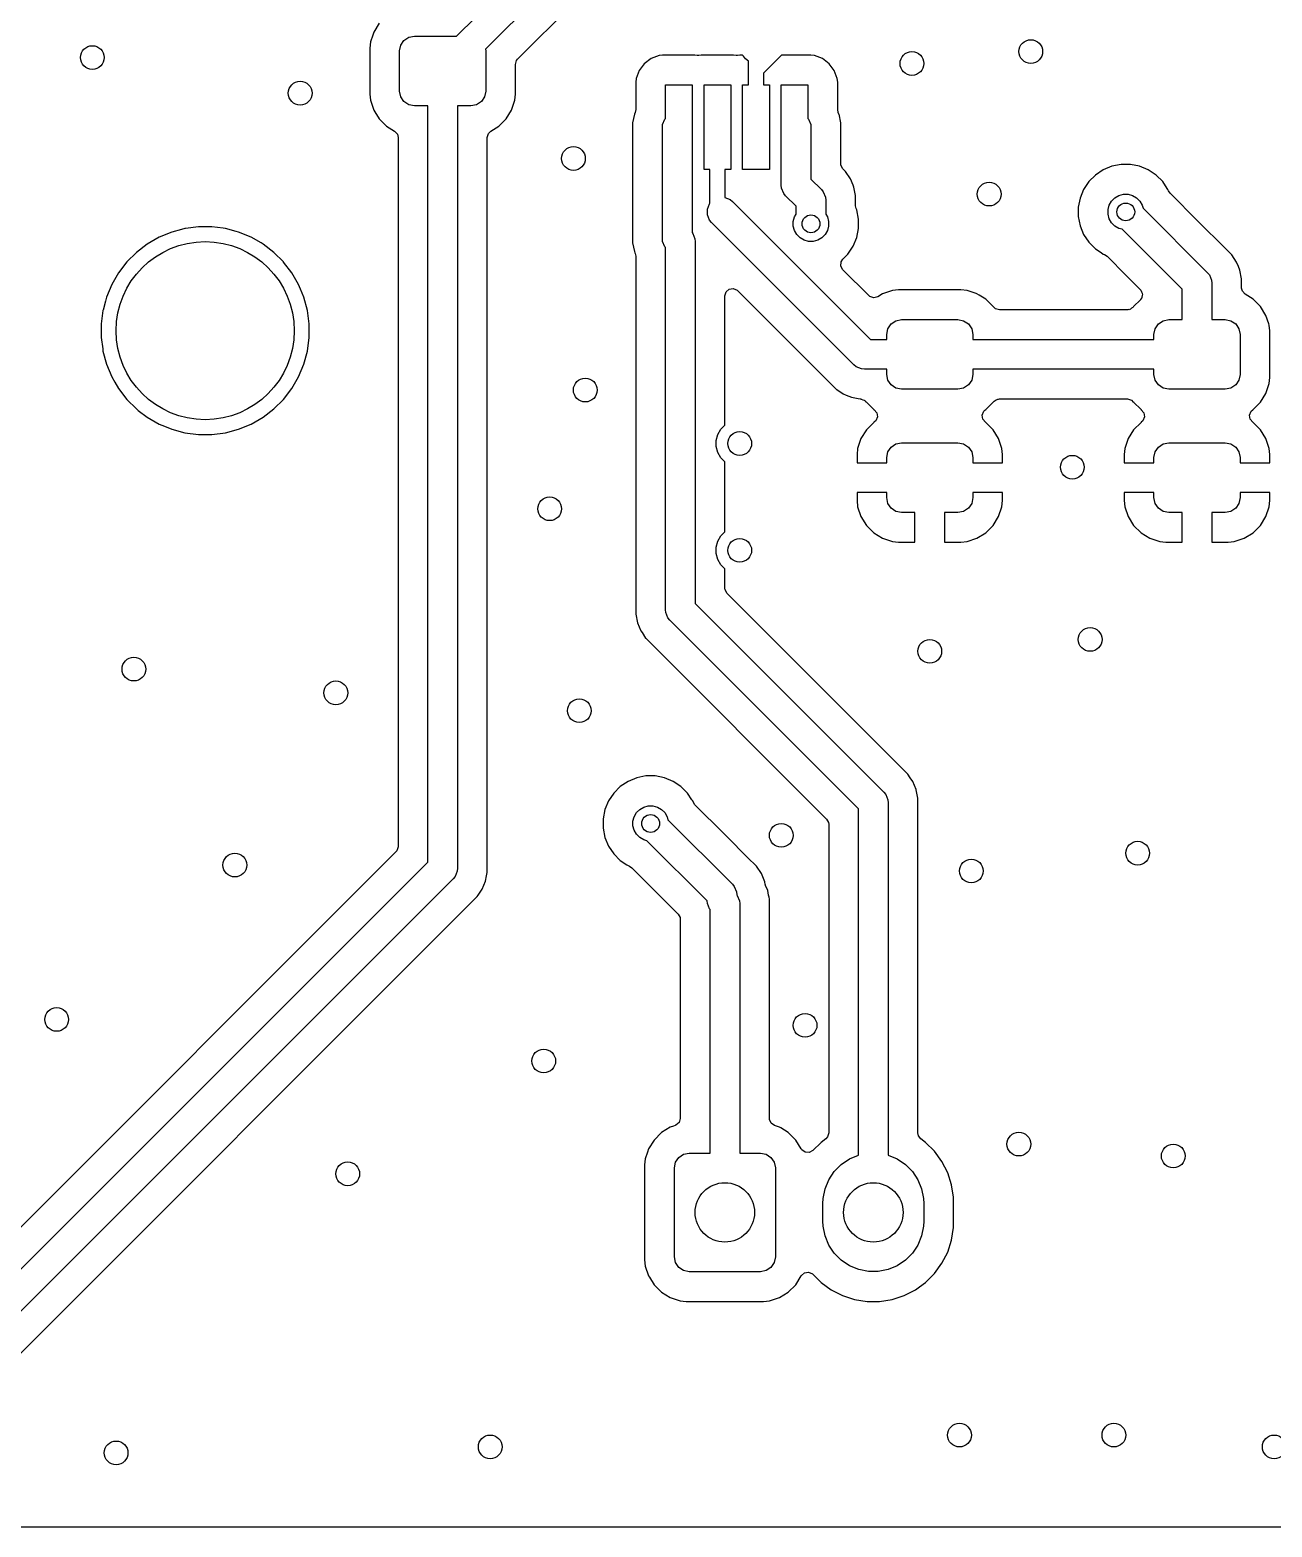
# Model space of a CAD drawing. Extents: x 2.03 to 8.88, y -5.74 to -2.97.
# Drawn here: x 5.132 to 5.955, y -5.738 to -4.745 of the extents above; entities that cross this region are included whole.
import ezdxf

# ---------------------------------------------------------------- set-up
doc = ezdxf.new("R2010")
doc.units = 0
doc.header["$MEASUREMENT"] = 0
doc.layers.add('BLACK', color=7, linetype='CONTINUOUS')

msp = doc.modelspace()

# ---------------------------------------------------------------- linework, layer by layer
at = {"layer": 'BLACK', "linetype": 'CONTINUOUS'}
for p, q in [((5.41468, -4.74959), (5.45862, -4.70565)), ((5.47542, -4.71668), (5.43379, -4.75831)), ((5.45515, -4.76482), (5.49142, -4.72856)), ((5.36344, -4.74098), (5.35981, -4.74686)), ((5.35764, -4.75341), (5.35722, -4.75746)), ((5.35914, -4.74887), (5.35764, -4.75341)), ((5.35764, -4.75341), (5.35764, -4.75341)), ((5.35764, -4.75341), (5.35764, -4.75341)), ((5.35981, -4.74686), (5.35914, -4.74887)), ((5.35981, -4.74686), (5.35981, -4.74686)), ((5.37768, -4.75566), (5.37981, -4.75247)), ((5.37981, -4.75247), (5.38301, -4.75034)), ((5.38301, -4.75034), (5.38677, -4.74959)), ((5.38677, -4.74959), (5.41468, -4.74959)), ((5.35722, -4.75746), (5.35722, -4.78797)), ((5.37693, -4.75943), (5.37768, -4.75566)), ((5.37693, -4.786), (5.37693, -4.75943)), ((5.43379, -4.75831), (5.43402, -4.75943)), ((5.43402, -4.75943), (5.43402, -4.786)), ((5.4545, -4.76564), (5.45515, -4.76482)), ((5.54357, -4.76448), (5.53903, -4.76787)), ((5.54888, -4.7625), (5.54357, -4.76448)), ((5.54357, -4.76448), (5.54357, -4.76448)), ((5.55123, -4.76224), (5.54888, -4.7625)), ((5.57271, -4.76224), (5.55123, -4.76224)), ((5.55123, -4.76224), (5.55123, -4.76224)), ((5.57424, -4.76241), (5.57271, -4.76224)), ((5.57529, -4.76241), (5.57424, -4.76241)), ((5.57682, -4.76224), (5.57529, -4.76241)), ((5.5983, -4.76224), (5.57682, -4.76224)), ((5.57682, -4.76224), (5.57682, -4.76224)), ((5.59992, -4.76242), (5.5983, -4.76224)), ((5.60097, -4.76242), (5.59992, -4.76242)), ((5.60241, -4.76226), (5.60097, -4.76242)), ((5.60429, -4.76226), (5.60241, -4.76226)), ((5.60484, -4.76281), (5.60429, -4.76226)), ((5.60625, -4.76469), (5.60484, -4.76281)), ((5.60823, -4.76618), (5.60625, -4.76469)), ((5.62997, -4.76224), (5.61807, -4.77414)), ((5.64948, -4.76224), (5.62997, -4.76224)), ((5.65183, -4.7625), (5.64948, -4.76224)), ((5.64948, -4.76224), (5.64948, -4.76224)), ((5.65714, -4.76448), (5.65183, -4.7625)), ((5.65183, -4.7625), (5.65183, -4.7625)), ((5.65183, -4.7625), (5.65183, -4.7625)), ((5.66167, -4.76787), (5.65714, -4.76448)), ((5.65714, -4.76448), (5.65714, -4.76448)), ((5.45372, -4.76828), (5.4545, -4.76564)), ((5.45372, -4.78797), (5.45372, -4.76828)), ((5.53564, -4.77241), (5.53366, -4.77772)), ((5.53903, -4.76787), (5.53564, -4.77241)), ((5.53564, -4.77241), (5.53564, -4.77241)), ((5.53903, -4.76787), (5.53903, -4.76787)), ((5.60823, -4.78195), (5.60823, -4.76618)), ((5.61807, -4.77414), (5.61807, -4.78195)), ((5.66168, -4.76787), (5.66167, -4.76787)), ((5.66507, -4.77241), (5.66168, -4.76787)), ((5.66705, -4.77772), (5.66507, -4.77241)), ((5.66507, -4.77241), (5.66507, -4.77241)), ((5.53366, -4.77772), (5.53341, -4.78006)), ((5.53341, -4.78006), (5.53341, -4.78006)), ((5.53341, -4.78006), (5.53341, -4.78006)), ((5.53341, -4.78006), (5.53341, -4.7983)), ((5.55311, -4.80418), (5.55311, -4.78195)), ((5.55311, -4.78195), (5.57083, -4.78195)), ((5.57083, -4.78195), (5.57083, -4.83805)), ((5.5787, -4.83805), (5.5787, -4.78195)), ((5.5787, -4.78195), (5.59642, -4.78195)), ((5.59642, -4.78195), (5.59642, -4.83805)), ((5.60429, -4.83805), (5.60429, -4.78195)), ((5.60429, -4.78195), (5.60823, -4.78195)), ((5.61807, -4.78195), (5.62201, -4.78195)), ((5.62201, -4.78195), (5.62201, -4.83805)), ((5.62988, -4.83805), (5.62988, -4.78195)), ((5.62988, -4.78195), (5.6476, -4.78195)), ((5.6476, -4.78195), (5.6476, -4.80418)), ((5.66706, -4.77778), (5.66705, -4.77772)), ((5.6673, -4.78006), (5.66706, -4.77778)), ((5.6673, -4.7983), (5.6673, -4.78006)), ((5.6673, -4.78006), (5.6673, -4.78006)), ((5.6673, -4.78006), (5.6673, -4.78006)), ((5.35722, -4.78797), (5.35722, -4.78797)), ((5.35722, -4.78797), (5.35764, -4.79202)), ((5.35764, -4.79202), (5.35764, -4.79202)), ((5.35764, -4.79202), (5.35981, -4.79858)), ((5.37768, -4.78977), (5.37693, -4.786)), ((5.37981, -4.79296), (5.37768, -4.78977)), ((5.38301, -4.7951), (5.37981, -4.79296)), ((5.43113, -4.79296), (5.42794, -4.7951)), ((5.43327, -4.78977), (5.43113, -4.79296)), ((5.43402, -4.786), (5.43327, -4.78977)), ((5.45113, -4.79858), (5.45331, -4.79202)), ((5.45331, -4.79202), (5.45372, -4.78797)), ((5.35981, -4.79858), (5.35981, -4.79858)), ((5.35981, -4.79858), (5.36058, -4.79982)), ((5.36058, -4.79982), (5.36344, -4.80445)), ((5.36344, -4.80445), (5.36832, -4.80934)), ((5.38677, -4.79585), (5.38301, -4.7951)), ((5.39563, -4.79585), (5.38677, -4.79585)), ((5.39563, -5.29722), (5.39563, -4.79585)), ((5.42417, -4.79585), (5.41531, -4.79585)), ((5.41531, -4.79585), (5.41531, -5.3013)), ((5.42794, -4.7951), (5.42417, -4.79585)), ((5.44262, -4.80934), (5.44751, -4.80445)), ((5.44751, -4.80445), (5.45113, -4.79858)), ((5.53253, -4.80138), (5.5314, -4.80709)), ((5.53303, -4.80017), (5.53253, -4.80138)), ((5.53253, -4.80138), (5.53253, -4.80138)), ((5.53341, -4.7983), (5.53303, -4.80017)), ((5.55129, -4.80808), (5.55276, -4.80453)), ((5.55276, -4.80453), (5.55311, -4.80418)), ((5.6476, -4.80418), (5.64795, -4.80453)), ((5.64795, -4.80453), (5.64942, -4.80808)), ((5.66767, -4.80017), (5.6673, -4.7983)), ((5.66815, -4.80131), (5.66767, -4.80017)), ((5.66818, -4.80138), (5.66815, -4.80131)), ((5.66931, -4.80709), (5.66818, -4.80138)), ((5.66818, -4.80138), (5.66818, -4.80138)), ((5.66818, -4.80138), (5.66818, -4.80138)), ((5.36832, -4.80934), (5.37361, -4.8126)), ((5.37361, -4.8126), (5.37545, -4.81464)), ((5.43502, -4.81675), (5.43579, -4.81411)), ((5.43579, -4.81411), (5.43734, -4.8126)), ((5.43734, -4.8126), (5.44262, -4.80934)), ((5.5314, -4.80709), (5.5314, -4.80709)), ((5.5314, -4.80709), (5.5314, -4.88669)), ((5.5511, -4.81), (5.55129, -4.80808)), ((5.5511, -4.88378), (5.5511, -4.81)), ((5.64942, -4.80808), (5.64961, -4.81)), ((5.64961, -4.81), (5.64961, -4.84435)), ((5.66931, -4.83416), (5.66931, -4.80709)), ((5.37545, -4.81464), (5.37593, -4.81675)), ((5.37593, -4.81675), (5.37593, -5.28704)), ((5.43502, -5.26855), (5.43502, -4.81675)), ((5.66942, -4.8352), (5.66931, -4.83416)), ((5.57083, -4.83805), (5.57079, -4.83805)), ((5.57079, -4.83805), (5.57079, -4.87989)), ((5.58264, -4.83805), (5.5787, -4.83805)), ((5.58264, -4.8604), (5.58264, -4.83805)), ((5.59642, -4.83805), (5.59248, -4.83805)), ((5.59248, -4.83805), (5.59248, -4.85649)), ((5.62201, -4.83805), (5.60429, -4.83805)), ((5.62992, -4.83805), (5.62988, -4.83805)), ((5.62992, -4.84843), (5.62992, -4.83805)), ((5.67074, -4.83762), (5.66942, -4.8352)), ((5.67256, -4.83943), (5.67074, -4.83762)), ((5.67579, -4.84427), (5.67256, -4.83943)), ((5.67256, -4.83943), (5.67256, -4.83943)), ((5.67752, -4.84844), (5.67579, -4.84427)), ((5.67579, -4.84427), (5.67579, -4.84427)), ((5.83818, -4.84166), (5.83379, -4.84605)), ((5.84334, -4.83821), (5.83818, -4.84166)), ((5.83818, -4.84166), (5.83818, -4.84166)), ((5.84907, -4.83584), (5.84334, -4.83821)), ((5.84334, -4.83821), (5.84334, -4.83821)), ((5.84908, -4.83584), (5.84907, -4.83584)), ((5.85516, -4.83463), (5.84908, -4.83584)), ((5.86137, -4.83463), (5.85516, -4.83463)), ((5.85516, -4.83463), (5.85516, -4.83463)), ((5.86746, -4.83584), (5.86137, -4.83463)), ((5.86137, -4.83463), (5.86137, -4.83463)), ((5.8732, -4.83821), (5.86746, -4.83584)), ((5.86746, -4.83584), (5.86746, -4.83584)), ((5.87836, -4.84166), (5.8732, -4.83821)), ((5.8732, -4.83821), (5.8732, -4.83821)), ((5.88275, -4.84605), (5.87836, -4.84166)), ((5.87836, -4.84166), (5.87836, -4.84166)), ((5.63011, -4.85035), (5.62992, -4.84843)), ((5.63158, -4.85389), (5.63011, -4.85035)), ((5.6328, -4.85538), (5.63158, -4.85389)), ((5.63158, -4.85389), (5.63158, -4.85389)), ((5.64961, -4.84435), (5.65657, -4.85131)), ((5.65657, -4.85131), (5.65779, -4.8528)), ((5.65779, -4.8528), (5.65779, -4.8528)), ((5.65779, -4.8528), (5.65926, -4.85635)), ((5.67802, -4.84965), (5.67752, -4.84844)), ((5.67915, -4.85536), (5.67802, -4.84965)), ((5.67802, -4.84965), (5.67802, -4.84965)), ((5.67802, -4.84965), (5.67802, -4.84965)), ((5.83034, -4.85121), (5.82796, -4.85695)), ((5.83379, -4.84605), (5.83034, -4.85121)), ((5.83034, -4.85121), (5.83034, -4.85121)), ((5.83379, -4.84605), (5.83379, -4.84605)), ((5.88461, -4.84884), (5.88275, -4.84605)), ((5.8862, -4.85121), (5.88461, -4.84884)), ((5.88658, -4.85214), (5.8862, -4.85121)), ((5.88764, -4.85373), (5.88658, -4.85214)), ((5.90609, -4.87217), (5.88764, -4.85373)), ((5.5809, -4.86422), (5.58237, -4.86067)), ((5.58237, -4.86067), (5.58264, -4.8604)), ((5.59248, -4.85649), (5.59602, -4.85796)), ((5.59602, -4.85796), (5.59751, -4.85918)), ((5.59751, -4.85918), (5.68912, -4.95079)), ((5.63976, -4.86234), (5.6328, -4.85538)), ((5.63976, -4.86764), (5.63976, -4.86234)), ((5.65926, -4.85635), (5.65945, -4.85827)), ((5.65945, -4.85827), (5.65945, -4.86764)), ((5.67915, -4.86202), (5.67915, -4.85536)), ((5.67953, -4.86389), (5.67915, -4.86202)), ((5.67991, -4.86482), (5.67953, -4.86389)), ((5.82796, -4.85695), (5.82675, -4.86304)), ((5.82675, -4.86304), (5.82675, -4.86925)), ((5.82796, -4.85695), (5.82796, -4.85695)), ((5.84656, -4.8646), (5.84736, -4.86162)), ((5.84736, -4.86162), (5.8489, -4.85895)), ((5.8489, -4.85895), (5.85108, -4.85677)), ((5.85108, -4.85677), (5.85375, -4.85523)), ((5.85375, -4.85523), (5.85673, -4.85443)), ((5.85673, -4.85443), (5.85981, -4.85443)), ((5.85981, -4.85443), (5.86279, -4.85523)), ((5.86279, -4.85523), (5.86546, -4.85677)), ((5.86546, -4.85677), (5.86764, -4.85895)), ((5.86764, -4.85895), (5.86918, -4.86162)), ((5.86918, -4.86162), (5.86973, -4.86369)), ((5.86973, -4.86369), (5.91247, -4.90643)), ((5.5809, -4.86806), (5.5809, -4.86422)), ((5.58237, -4.87161), (5.5809, -4.86806)), ((5.58359, -4.8731), (5.58237, -4.87161)), ((5.67808, -4.96759), (5.58359, -4.8731)), ((5.6379, -4.87247), (5.63869, -4.8695)), ((5.6379, -4.87556), (5.6379, -4.87247)), ((5.63869, -4.8695), (5.63976, -4.86764)), ((5.65945, -4.86764), (5.66052, -4.8695)), ((5.66052, -4.8695), (5.66132, -4.87247)), ((5.66132, -4.87247), (5.66132, -4.87556)), ((5.68112, -4.87091), (5.67991, -4.86482)), ((5.67991, -4.86482), (5.67991, -4.86482)), ((5.67991, -4.86482), (5.67991, -4.86482)), ((5.68112, -4.87712), (5.68112, -4.87091)), ((5.68112, -4.87091), (5.68112, -4.87091)), ((5.68112, -4.87091), (5.68112, -4.87091)), ((5.82675, -4.86925), (5.82796, -4.87533)), ((5.84656, -4.86768), (5.84656, -4.8646)), ((5.84736, -4.87066), (5.84656, -4.86768)), ((5.8489, -4.87333), (5.84736, -4.87066)), ((5.85108, -4.87551), (5.8489, -4.87333)), ((5.92435, -4.89044), (5.90609, -4.87217)), ((5.21748, -4.88294), (5.20966, -4.88746)), ((5.21749, -4.88294), (5.21748, -4.88294)), ((5.22583, -4.87948), (5.21749, -4.88294)), ((5.23235, -4.87774), (5.22583, -4.87948)), ((5.23456, -4.87714), (5.23235, -4.87774)), ((5.23499, -4.87709), (5.23456, -4.87714)), ((5.24351, -4.87596), (5.23499, -4.87709)), ((5.25255, -4.87596), (5.24351, -4.87596)), ((5.24351, -4.87596), (5.24351, -4.87596)), ((5.26001, -4.87695), (5.25255, -4.87596)), ((5.25255, -4.87596), (5.25255, -4.87596)), ((5.26151, -4.87714), (5.26001, -4.87695)), ((5.26849, -4.87902), (5.26151, -4.87714)), ((5.27023, -4.87948), (5.26849, -4.87902)), ((5.27858, -4.88294), (5.27023, -4.87948)), ((5.28507, -4.88669), (5.27858, -4.88294)), ((5.27858, -4.88294), (5.27858, -4.88294)), ((5.55129, -4.8857), (5.5511, -4.88378)), ((5.57079, -4.87989), (5.57118, -4.88036)), ((5.57118, -4.88036), (5.57118, -4.88036)), ((5.57118, -4.88036), (5.57265, -4.88391)), ((5.57265, -4.88391), (5.57283, -4.88583)), ((5.63869, -4.87854), (5.6379, -4.87556)), ((5.64024, -4.88121), (5.63869, -4.87854)), ((5.64242, -4.88339), (5.64024, -4.88121)), ((5.64509, -4.88493), (5.64242, -4.88339)), ((5.6568, -4.88339), (5.65413, -4.88493)), ((5.65898, -4.88121), (5.6568, -4.88339)), ((5.66052, -4.87854), (5.65898, -4.88121)), ((5.66132, -4.87556), (5.66052, -4.87854)), ((5.67754, -4.88894), (5.67991, -4.88321)), ((5.67991, -4.88321), (5.68112, -4.87712)), ((5.82796, -4.87533), (5.82796, -4.87533)), ((5.82796, -4.87533), (5.83034, -4.88107)), ((5.83034, -4.88107), (5.83034, -4.88107)), ((5.83034, -4.88107), (5.83379, -4.88623)), ((5.85375, -4.87705), (5.85108, -4.87551)), ((5.85581, -4.87761), (5.85375, -4.87705)), ((5.89567, -4.91746), (5.85581, -4.87761)), ((5.20249, -4.89296), (5.19611, -4.89934)), ((5.20966, -4.88746), (5.20249, -4.89296)), ((5.2864, -4.88746), (5.28507, -4.88669)), ((5.29357, -4.89296), (5.2864, -4.88746)), ((5.29996, -4.89934), (5.29357, -4.89296)), ((5.29357, -4.89296), (5.29357, -4.89296)), ((5.5314, -4.88669), (5.5314, -4.88669)), ((5.5314, -4.88669), (5.5314, -4.88669)), ((5.5314, -4.88669), (5.53253, -4.8924)), ((5.53253, -4.8924), (5.53253, -4.8924)), ((5.53253, -4.8924), (5.53292, -4.89333)), ((5.53292, -4.89333), (5.53307, -4.8937)), ((5.53307, -4.8937), (5.53344, -4.89557)), ((5.55276, -4.88925), (5.55129, -4.8857)), ((5.55315, -4.88972), (5.55276, -4.88925)), ((5.55276, -4.88925), (5.55276, -4.88925)), ((5.55315, -5.12992), (5.55315, -4.88972)), ((5.57283, -4.88583), (5.57283, -5.12584)), ((5.64806, -4.88573), (5.64509, -4.88493)), ((5.65115, -4.88573), (5.64806, -4.88573)), ((5.65413, -4.88493), (5.65115, -4.88573)), ((5.67409, -4.89411), (5.67754, -4.88894)), ((5.83379, -4.88623), (5.83379, -4.88623)), ((5.83379, -4.88623), (5.83818, -4.89062)), ((5.83818, -4.89062), (5.84192, -4.89312)), ((5.84192, -4.89312), (5.84334, -4.89407)), ((5.92655, -4.89263), (5.92435, -4.89044)), ((5.92846, -4.89455), (5.92655, -4.89263)), ((5.19611, -4.89934), (5.19061, -4.90651)), ((5.29999, -4.89939), (5.29996, -4.89934)), ((5.29996, -4.89934), (5.29996, -4.89934)), ((5.29996, -4.89934), (5.29996, -4.89934)), ((5.30546, -4.90651), (5.29999, -4.89939)), ((5.53344, -4.89557), (5.53344, -5.13283)), ((5.66933, -4.90204), (5.66952, -4.89929)), ((5.67065, -4.90445), (5.66933, -4.90204)), ((5.66952, -4.89929), (5.67065, -4.89755)), ((5.67065, -4.89755), (5.67409, -4.89411)), ((5.67409, -4.89411), (5.67409, -4.89411)), ((5.84334, -4.89407), (5.84427, -4.89446)), ((5.84427, -4.89446), (5.84585, -4.89551)), ((5.84585, -4.89551), (5.85858, -4.90824)), ((5.9317, -4.89939), (5.92846, -4.89455)), ((5.93295, -4.90241), (5.9317, -4.89939)), ((5.9317, -4.89939), (5.9317, -4.89939)), ((5.93392, -4.90477), (5.93295, -4.90241)), ((5.19061, -4.90651), (5.18609, -4.91433)), ((5.30997, -4.91434), (5.30546, -4.90651)), ((5.30546, -4.90651), (5.30546, -4.90651)), ((5.30546, -4.90651), (5.30546, -4.90651)), ((5.68785, -4.92166), (5.67065, -4.90445)), ((5.85858, -4.90824), (5.8679, -4.91756)), ((5.91247, -4.90643), (5.9137, -4.90792)), ((5.9137, -4.90792), (5.9137, -4.90792)), ((5.9137, -4.90792), (5.91517, -4.91147)), ((5.91517, -4.91147), (5.91535, -4.91339)), ((5.91535, -4.91339), (5.91535, -4.9375)), ((5.93506, -4.91048), (5.93392, -4.90477)), ((5.93392, -4.90477), (5.93392, -4.90477)), ((5.93392, -4.90477), (5.93392, -4.90477)), ((5.93506, -4.91659), (5.93506, -4.91048)), ((5.18263, -4.92268), (5.1819, -4.92542)), ((5.18609, -4.91434), (5.18263, -4.92268)), ((5.18609, -4.91433), (5.18609, -4.91434)), ((5.31119, -4.91726), (5.30997, -4.91434)), ((5.30997, -4.91434), (5.30997, -4.91434)), ((5.30997, -4.91434), (5.30997, -4.91434)), ((5.31343, -4.92268), (5.31119, -4.91726)), ((5.31577, -4.93141), (5.31343, -4.92268)), ((5.59254, -4.9217), (5.59331, -4.91906)), ((5.59254, -5.00743), (5.59254, -4.9217)), ((5.59331, -4.91906), (5.59539, -4.91726)), ((5.59539, -4.91726), (5.59812, -4.91687)), ((5.59812, -4.91687), (5.60062, -4.91801)), ((5.60062, -4.91801), (5.60087, -4.91825)), ((5.60087, -4.91825), (5.6662, -4.98358)), ((5.68859, -4.92226), (5.68785, -4.92166)), ((5.69121, -4.92309), (5.68859, -4.92226)), ((5.69387, -4.92236), (5.69121, -4.92309)), ((5.69707, -4.92038), (5.69387, -4.92236)), ((5.70363, -4.91821), (5.69707, -4.92038)), ((5.69707, -4.92038), (5.69707, -4.92038)), ((5.70768, -4.9178), (5.70363, -4.91821)), ((5.70363, -4.91821), (5.70363, -4.91821)), ((5.74902, -4.9178), (5.70768, -4.9178)), ((5.70768, -4.9178), (5.70768, -4.9178)), ((5.75306, -4.91821), (5.74902, -4.9178)), ((5.75904, -4.92019), (5.75306, -4.91821)), ((5.75306, -4.91821), (5.75306, -4.91821)), ((5.75962, -4.92038), (5.75904, -4.92019)), ((5.76104, -4.92126), (5.75962, -4.92038)), ((5.75962, -4.92038), (5.75962, -4.92038)), ((5.7655, -4.92401), (5.76104, -4.92126)), ((5.8679, -4.91756), (5.86806, -4.91785)), ((5.86877, -4.9233), (5.86802, -4.92431)), ((5.86806, -4.91785), (5.86832, -4.91804)), ((5.86832, -4.91804), (5.86871, -4.91904)), ((5.86871, -4.91904), (5.86922, -4.91998)), ((5.86882, -4.92305), (5.86877, -4.9233)), ((5.86902, -4.92272), (5.86882, -4.92305)), ((5.8691, -4.92165), (5.86902, -4.92272)), ((5.86931, -4.9206), (5.8691, -4.92165)), ((5.86922, -4.91998), (5.8692, -4.9203)), ((5.8692, -4.9203), (5.86931, -4.9206)), ((5.89567, -4.9375), (5.89567, -4.91746)), ((5.93554, -4.9187), (5.93506, -4.91659)), ((5.93738, -4.92075), (5.93554, -4.9187)), ((5.94266, -4.92401), (5.93738, -4.92075)), ((5.18029, -4.93141), (5.17911, -4.94036)), ((5.18033, -4.93127), (5.18029, -4.93141)), ((5.18029, -4.93141), (5.18029, -4.93141)), ((5.1819, -4.92542), (5.18033, -4.93127)), ((5.31695, -4.94036), (5.31577, -4.93141)), ((5.77038, -4.92889), (5.7655, -4.92401)), ((5.7655, -4.92401), (5.7655, -4.92401)), ((5.77056, -4.92911), (5.77038, -4.92889)), ((5.77061, -4.92907), (5.77056, -4.92911)), ((5.77182, -4.93031), (5.77061, -4.92907)), ((5.77446, -4.93108), (5.77182, -4.93031)), ((5.8594, -4.93108), (5.77446, -4.93108)), ((5.86007, -4.93093), (5.8594, -4.93108)), ((5.8605, -4.93096), (5.86007, -4.93093)), ((5.86087, -4.93075), (5.8605, -4.93096)), ((5.86151, -4.9306), (5.86087, -4.93075)), ((5.86215, -4.93003), (5.86151, -4.9306)), ((5.8629, -4.92961), (5.86215, -4.93003)), ((5.86327, -4.92922), (5.8629, -4.92961)), ((5.86348, -4.92889), (5.86327, -4.92922)), ((5.86792, -4.92444), (5.86348, -4.92889)), ((5.86795, -4.92442), (5.86792, -4.92444)), ((5.86802, -4.92431), (5.86795, -4.92442)), ((5.94755, -4.92889), (5.94266, -4.92401)), ((5.95117, -4.93477), (5.94755, -4.92889)), ((5.17911, -4.94036), (5.17911, -4.9494)), ((5.31695, -4.9494), (5.31695, -4.94036)), ((5.6998, -4.94734), (5.70055, -4.94358)), ((5.70055, -4.94358), (5.70269, -4.94038)), ((5.70269, -4.94038), (5.70588, -4.93825)), ((5.70588, -4.93825), (5.70965, -4.9375)), ((5.70965, -4.9375), (5.74705, -4.9375)), ((5.74705, -4.9375), (5.75081, -4.93825)), ((5.75081, -4.93825), (5.75401, -4.94038)), ((5.75401, -4.94038), (5.75614, -4.94358)), ((5.75614, -4.94358), (5.75689, -4.94734)), ((5.87697, -4.94734), (5.87772, -4.94358)), ((5.87772, -4.94358), (5.87985, -4.94038)), ((5.87985, -4.94038), (5.88304, -4.93825)), ((5.88304, -4.93825), (5.88681, -4.9375)), ((5.88681, -4.9375), (5.89567, -4.9375)), ((5.91535, -4.9375), (5.92421, -4.9375)), ((5.92421, -4.9375), (5.92798, -4.93825)), ((5.92798, -4.93825), (5.93117, -4.94038)), ((5.93117, -4.94038), (5.93331, -4.94358)), ((5.93331, -4.94358), (5.93406, -4.94734)), ((5.95302, -4.94033), (5.95117, -4.93477)), ((5.95335, -4.94133), (5.95302, -4.94033)), ((5.95372, -4.945), (5.95335, -4.94133)), ((5.95335, -4.94133), (5.95335, -4.94133)), ((5.17911, -4.9494), (5.18009, -4.95684)), ((5.31577, -4.95836), (5.31695, -4.9494)), ((5.68912, -4.95079), (5.6998, -4.95079)), ((5.6998, -4.95079), (5.6998, -4.94734)), ((5.75689, -4.94734), (5.75689, -4.95079)), ((5.75689, -4.95079), (5.87697, -4.95079)), ((5.87697, -4.95079), (5.87697, -4.94734)), ((5.93406, -4.94734), (5.93406, -4.97392)), ((5.95376, -4.94537), (5.95372, -4.945)), ((5.95376, -4.97589), (5.95376, -4.94537)), ((5.18009, -4.95684), (5.18029, -4.95836)), ((5.18029, -4.95836), (5.18261, -4.96699)), ((5.31343, -4.96708), (5.31577, -4.95836)), ((5.18261, -4.96699), (5.18263, -4.96708)), ((5.18263, -4.96708), (5.18609, -4.97543)), ((5.30997, -4.97543), (5.31343, -4.96708)), ((5.67957, -4.96881), (5.67808, -4.96759)), ((5.68312, -4.97028), (5.67957, -4.96881)), ((5.68504, -4.97047), (5.68312, -4.97028)), ((5.68312, -4.97028), (5.68312, -4.97028)), ((5.6998, -4.97047), (5.68504, -4.97047)), ((5.6998, -4.97392), (5.6998, -4.97047)), ((5.87697, -4.97047), (5.75689, -4.97047)), ((5.75689, -4.97047), (5.75689, -4.97392)), ((5.87697, -4.97392), (5.87697, -4.97047)), ((5.18609, -4.97543), (5.18609, -4.97543)), ((5.18609, -4.97543), (5.18811, -4.97894)), ((5.18811, -4.97894), (5.19055, -4.98315)), ((5.19055, -4.98315), (5.19061, -4.98325)), ((5.19061, -4.98325), (5.19611, -4.99042)), ((5.29996, -4.99042), (5.30546, -4.98325)), ((5.30546, -4.98325), (5.30997, -4.97543)), ((5.70055, -4.97768), (5.6998, -4.97392)), ((5.70269, -4.98088), (5.70055, -4.97768)), ((5.70588, -4.98301), (5.70269, -4.98088)), ((5.70965, -4.98376), (5.70588, -4.98301)), ((5.75081, -4.98301), (5.74705, -4.98376)), ((5.75401, -4.98088), (5.75081, -4.98301)), ((5.75614, -4.97768), (5.75401, -4.98088)), ((5.75689, -4.97392), (5.75614, -4.97768)), ((5.87772, -4.97768), (5.87697, -4.97392)), ((5.87985, -4.98088), (5.87772, -4.97768)), ((5.88304, -4.98301), (5.87985, -4.98088)), ((5.88681, -4.98376), (5.88304, -4.98301)), ((5.92798, -4.98301), (5.92421, -4.98376)), ((5.93117, -4.98088), (5.92798, -4.98301)), ((5.93331, -4.97768), (5.93117, -4.98088)), ((5.93406, -4.97392), (5.93331, -4.97768)), ((5.95117, -4.98649), (5.95335, -4.97993)), ((5.95335, -4.97993), (5.95376, -4.97589)), ((5.19611, -4.99042), (5.19611, -4.99042)), ((5.19611, -4.99042), (5.20249, -4.99681)), ((5.29357, -4.99681), (5.29996, -4.99042)), ((5.29996, -4.99042), (5.29996, -4.99042)), ((5.29996, -4.99042), (5.29996, -4.99042)), ((5.6662, -4.98358), (5.6662, -4.98358)), ((5.6662, -4.98358), (5.66682, -4.98399)), ((5.66682, -4.98399), (5.67104, -4.98681)), ((5.67104, -4.98681), (5.67302, -4.98763)), ((5.67302, -4.98763), (5.67642, -4.98904)), ((5.67642, -4.98904), (5.68099, -4.98995)), ((5.68099, -4.98995), (5.68213, -4.99018)), ((5.68213, -4.99018), (5.68213, -4.99018)), ((5.68213, -4.99018), (5.68259, -4.99018)), ((5.68259, -4.99018), (5.68294, -4.99023)), ((5.68294, -4.99023), (5.68388, -4.99066)), ((5.68388, -4.99066), (5.68487, -4.99095)), ((5.68487, -4.99095), (5.68517, -4.99125)), ((5.68517, -4.99125), (5.68544, -4.99138)), ((5.68544, -4.99138), (5.68572, -4.99181)), ((5.68572, -4.99181), (5.68608, -4.99218)), ((5.68608, -4.99218), (5.68613, -4.99215)), ((5.68613, -4.99215), (5.68631, -4.99237)), ((5.68631, -4.99237), (5.69119, -4.99725)), ((5.74705, -4.98376), (5.70965, -4.98376)), ((5.7655, -4.99725), (5.77038, -4.99237)), ((5.77038, -4.99237), (5.77061, -4.99199)), ((5.77061, -4.99199), (5.77103, -4.99158)), ((5.77103, -4.99158), (5.77175, -4.9912)), ((5.77175, -4.9912), (5.77235, -4.99066)), ((5.77235, -4.99066), (5.77306, -4.9905)), ((5.77306, -4.9905), (5.77346, -4.99028)), ((5.77346, -4.99028), (5.77386, -4.99031)), ((5.77386, -4.99031), (5.77446, -4.99018)), ((5.77446, -4.99018), (5.8594, -4.99018)), ((5.8594, -4.99018), (5.86204, -4.99095)), ((5.86204, -4.99095), (5.86325, -4.99218)), ((5.86325, -4.99218), (5.8633, -4.99215)), ((5.8633, -4.99215), (5.86348, -4.99237)), ((5.86348, -4.99237), (5.86836, -4.99725)), ((5.92421, -4.98376), (5.88681, -4.98376)), ((5.94266, -4.99725), (5.94755, -4.99237)), ((5.94755, -4.99237), (5.95117, -4.98649)), ((5.20249, -4.99681), (5.20249, -4.99681)), ((5.20249, -4.99681), (5.20249, -4.99681)), ((5.20249, -4.99681), (5.20372, -4.99775)), ((5.20372, -4.99775), (5.20966, -5.00231)), ((5.20966, -5.00231), (5.20966, -5.00231)), ((5.20966, -5.00231), (5.20966, -5.00231)), ((5.20966, -5.00231), (5.21748, -5.00682)), ((5.27858, -5.00682), (5.2864, -5.00231)), ((5.2864, -5.00231), (5.29357, -4.99681)), ((5.29357, -4.99681), (5.29357, -4.99681)), ((5.29357, -4.99681), (5.29357, -4.99681)), ((5.69119, -4.99725), (5.69132, -4.99733)), ((5.69132, -4.99733), (5.69132, -4.99733)), ((5.69132, -4.99733), (5.6914, -4.99741)), ((5.6914, -4.99741), (5.69142, -4.99743)), ((5.69142, -4.99743), (5.69141, -4.99743)), ((5.69141, -4.99743), (5.69316, -4.99938)), ((5.69361, -5.00209), (5.69251, -5.00462)), ((5.69316, -4.99938), (5.69361, -5.00209)), ((5.76309, -5.00088), (5.76418, -4.99836)), ((5.76353, -5.0036), (5.76309, -5.00088)), ((5.76418, -4.99836), (5.76451, -4.99801)), ((5.76451, -4.99801), (5.7649, -4.99762)), ((5.7649, -4.99762), (5.7655, -4.99725)), ((5.86836, -4.99725), (5.86849, -4.99733)), ((5.86849, -4.99733), (5.86849, -4.99733)), ((5.86849, -4.99733), (5.86856, -4.99741)), ((5.86856, -4.99741), (5.86858, -4.99743)), ((5.86858, -4.99743), (5.86858, -4.99743)), ((5.86858, -4.99743), (5.87033, -4.99938)), ((5.87077, -5.00209), (5.86968, -5.00462)), ((5.87033, -4.99938), (5.87077, -5.00209)), ((5.94025, -5.00088), (5.94135, -4.99836)), ((5.94069, -5.0036), (5.94025, -5.00088)), ((5.94135, -4.99836), (5.94253, -4.99733)), ((5.94253, -4.99733), (5.94266, -4.99725)), ((5.21748, -5.00682), (5.21748, -5.00682)), ((5.21748, -5.00682), (5.21749, -5.00682)), ((5.21749, -5.00682), (5.22108, -5.00831)), ((5.22108, -5.00831), (5.22583, -5.01028)), ((5.22583, -5.01028), (5.23456, -5.01262)), ((5.23456, -5.01262), (5.24351, -5.0138)), ((5.25255, -5.0138), (5.26151, -5.01262)), ((5.26151, -5.01262), (5.27023, -5.01028)), ((5.27023, -5.01028), (5.27858, -5.00682)), ((5.58781, -5.01366), (5.58987, -5.0101)), ((5.58987, -5.0101), (5.59254, -5.00743)), ((5.68633, -5.0106), (5.6827, -5.01647)), ((5.69121, -5.00572), (5.68633, -5.0106)), ((5.69133, -5.00564), (5.69121, -5.00572)), ((5.69121, -5.00572), (5.69121, -5.00572)), ((5.69251, -5.00462), (5.69133, -5.00564)), ((5.76527, -5.00553), (5.76353, -5.0036)), ((5.76526, -5.00554), (5.76527, -5.00553)), ((5.7653, -5.00557), (5.76526, -5.00554)), ((5.76537, -5.00564), (5.7653, -5.00557)), ((5.76549, -5.00572), (5.76537, -5.00564)), ((5.77037, -5.0106), (5.76549, -5.00572)), ((5.76549, -5.00572), (5.76549, -5.00572)), ((5.77399, -5.01647), (5.77037, -5.0106)), ((5.86349, -5.0106), (5.85987, -5.01647)), ((5.86837, -5.00572), (5.86349, -5.0106)), ((5.86849, -5.00564), (5.86837, -5.00572)), ((5.86837, -5.00572), (5.86837, -5.00572)), ((5.86968, -5.00462), (5.86849, -5.00564)), ((5.94243, -5.00553), (5.94069, -5.0036)), ((5.94243, -5.00554), (5.94243, -5.00553)), ((5.94247, -5.00557), (5.94243, -5.00554)), ((5.94253, -5.00564), (5.94247, -5.00557)), ((5.94265, -5.00572), (5.94253, -5.00564)), ((5.94753, -5.0106), (5.94265, -5.00572)), ((5.94265, -5.00572), (5.94265, -5.00572)), ((5.95116, -5.01647), (5.94753, -5.0106)), ((5.24351, -5.0138), (5.24351, -5.0138)), ((5.24351, -5.0138), (5.25255, -5.0138)), ((5.25255, -5.0138), (5.25255, -5.0138)), ((5.58675, -5.01763), (5.58781, -5.01366)), ((5.58675, -5.02174), (5.58675, -5.01763)), ((5.58781, -5.02571), (5.58675, -5.02174)), ((5.68053, -5.02302), (5.68012, -5.02707)), ((5.6827, -5.01647), (5.68053, -5.02302)), ((5.68053, -5.02302), (5.68053, -5.02302)), ((5.6827, -5.01647), (5.6827, -5.01647)), ((5.70055, -5.02527), (5.70269, -5.02208)), ((5.70269, -5.02208), (5.70588, -5.01994)), ((5.70588, -5.01994), (5.70965, -5.01919)), ((5.70965, -5.01919), (5.74705, -5.01919)), ((5.74705, -5.01919), (5.75081, -5.01994)), ((5.75081, -5.01994), (5.75401, -5.02208)), ((5.75401, -5.02208), (5.75614, -5.02527)), ((5.77616, -5.02302), (5.77399, -5.01647)), ((5.77399, -5.01647), (5.77399, -5.01647)), ((5.77657, -5.02707), (5.77616, -5.02302)), ((5.8577, -5.02302), (5.85728, -5.02707)), ((5.85987, -5.01647), (5.8577, -5.02302)), ((5.8577, -5.02302), (5.8577, -5.02302)), ((5.85987, -5.01647), (5.85987, -5.01647)), ((5.87772, -5.02527), (5.87985, -5.02208)), ((5.87985, -5.02208), (5.88304, -5.01994)), ((5.88304, -5.01994), (5.88681, -5.01919)), ((5.88681, -5.01919), (5.92421, -5.01919)), ((5.92421, -5.01919), (5.92798, -5.01994)), ((5.92798, -5.01994), (5.93117, -5.02208)), ((5.93117, -5.02208), (5.93331, -5.02527)), ((5.95333, -5.02302), (5.95116, -5.01647)), ((5.95116, -5.01647), (5.95116, -5.01647)), ((5.95374, -5.02707), (5.95333, -5.02302)), ((5.58987, -5.02927), (5.58781, -5.02571)), ((5.59254, -5.03194), (5.58987, -5.02927)), ((5.59254, -5.05758), (5.59254, -5.03194)), ((5.68012, -5.02707), (5.68012, -5.03248)), ((5.68012, -5.03248), (5.6998, -5.03248)), ((5.6998, -5.02904), (5.70055, -5.02527)), ((5.6998, -5.03248), (5.6998, -5.02904)), ((5.75614, -5.02527), (5.75689, -5.02904)), ((5.75689, -5.02904), (5.75689, -5.03248)), ((5.75689, -5.03248), (5.77657, -5.03248)), ((5.77657, -5.03248), (5.77657, -5.02707)), ((5.77657, -5.02707), (5.77657, -5.02707)), ((5.85728, -5.02707), (5.85728, -5.03248)), ((5.85728, -5.03248), (5.87697, -5.03248)), ((5.87697, -5.02904), (5.87772, -5.02527)), ((5.87697, -5.03248), (5.87697, -5.02904)), ((5.93331, -5.02527), (5.93406, -5.02904)), ((5.93406, -5.02904), (5.93406, -5.03248)), ((5.93406, -5.03248), (5.95374, -5.03248)), ((5.95374, -5.03248), (5.95374, -5.02707)), ((5.95374, -5.02707), (5.95374, -5.02707)), ((5.6998, -5.05217), (5.68012, -5.05217)), ((5.68012, -5.05217), (5.68012, -5.05758)), ((5.6998, -5.05561), (5.6998, -5.05217)), ((5.77657, -5.05217), (5.75689, -5.05217)), ((5.75689, -5.05217), (5.75689, -5.05561)), ((5.77657, -5.05758), (5.77657, -5.05217)), ((5.87697, -5.05217), (5.85728, -5.05217)), ((5.85728, -5.05217), (5.85728, -5.05758)), ((5.87697, -5.05561), (5.87697, -5.05217)), ((5.95374, -5.05217), (5.93406, -5.05217)), ((5.93406, -5.05217), (5.93406, -5.05561)), ((5.95374, -5.05758), (5.95374, -5.05217)), ((5.59254, -5.07829), (5.59254, -5.05758)), ((5.68012, -5.05758), (5.68053, -5.06162)), ((5.68053, -5.06162), (5.6827, -5.06817)), ((5.70055, -5.05938), (5.6998, -5.05561)), ((5.70269, -5.06257), (5.70055, -5.05938)), ((5.70588, -5.0647), (5.70269, -5.06257)), ((5.75401, -5.06257), (5.75081, -5.0647)), ((5.75614, -5.05938), (5.75401, -5.06257)), ((5.75689, -5.05561), (5.75614, -5.05938)), ((5.77399, -5.06817), (5.77616, -5.06162)), ((5.77616, -5.06162), (5.77657, -5.05758)), ((5.77616, -5.06162), (5.77616, -5.06162)), ((5.77657, -5.05758), (5.77657, -5.05758)), ((5.85728, -5.05758), (5.8577, -5.06162)), ((5.8577, -5.06162), (5.85987, -5.06817)), ((5.87772, -5.05938), (5.87697, -5.05561)), ((5.87985, -5.06257), (5.87772, -5.05938)), ((5.88304, -5.0647), (5.87985, -5.06257)), ((5.93117, -5.06257), (5.92798, -5.0647)), ((5.93331, -5.05938), (5.93117, -5.06257)), ((5.93406, -5.05561), (5.93331, -5.05938)), ((5.95116, -5.06817), (5.95333, -5.06162)), ((5.95333, -5.06162), (5.95374, -5.05758)), ((5.95333, -5.06162), (5.95333, -5.06162)), ((5.95374, -5.05758), (5.95374, -5.05758)), ((5.6827, -5.06817), (5.6827, -5.06817)), ((5.6827, -5.06817), (5.68633, -5.07405)), ((5.70965, -5.06545), (5.70588, -5.0647)), ((5.7185, -5.06545), (5.70965, -5.06545)), ((5.7185, -5.08514), (5.7185, -5.06545)), ((5.74705, -5.06545), (5.73819, -5.06545)), ((5.73819, -5.06545), (5.73819, -5.08514)), ((5.75081, -5.0647), (5.74705, -5.06545)), ((5.77037, -5.07405), (5.77399, -5.06817)), ((5.77399, -5.06817), (5.77399, -5.06817)), ((5.85987, -5.06817), (5.85987, -5.06817)), ((5.85987, -5.06817), (5.86349, -5.07405)), ((5.88681, -5.06545), (5.88304, -5.0647)), ((5.89567, -5.06545), (5.88681, -5.06545)), ((5.89567, -5.08514), (5.89567, -5.06545)), ((5.92421, -5.06545), (5.91535, -5.06545)), ((5.91535, -5.06545), (5.91535, -5.08514)), ((5.92798, -5.0647), (5.92421, -5.06545)), ((5.94753, -5.07405), (5.95116, -5.06817)), ((5.95116, -5.06817), (5.95116, -5.06817)), ((5.58781, -5.08452), (5.58987, -5.08096)), ((5.58987, -5.08096), (5.59254, -5.07829)), ((5.68633, -5.07405), (5.69121, -5.07893)), ((5.69121, -5.07893), (5.69708, -5.08255)), ((5.69708, -5.08255), (5.69708, -5.08255)), ((5.69708, -5.08255), (5.70363, -5.08472)), ((5.75306, -5.08472), (5.75961, -5.08255)), ((5.75961, -5.08255), (5.76549, -5.07893)), ((5.75961, -5.08255), (5.75961, -5.08255)), ((5.76549, -5.07893), (5.77037, -5.07405)), ((5.86349, -5.07405), (5.86837, -5.07893)), ((5.86837, -5.07893), (5.87425, -5.08255)), ((5.87425, -5.08255), (5.87425, -5.08255)), ((5.87425, -5.08255), (5.8808, -5.08472)), ((5.93022, -5.08472), (5.93678, -5.08255)), ((5.93678, -5.08255), (5.94265, -5.07893)), ((5.93678, -5.08255), (5.93678, -5.08255)), ((5.94265, -5.07893), (5.94753, -5.07405)), ((5.58675, -5.0885), (5.58781, -5.08452)), ((5.58675, -5.09261), (5.58675, -5.0885)), ((5.70363, -5.08472), (5.70363, -5.08472)), ((5.70363, -5.08472), (5.70768, -5.08514)), ((5.70768, -5.08514), (5.7185, -5.08514)), ((5.7185, -5.08514), (5.7185, -5.08514)), ((5.73819, -5.08514), (5.74901, -5.08514)), ((5.74901, -5.08514), (5.74902, -5.08514)), ((5.74902, -5.08514), (5.75306, -5.08472)), ((5.8808, -5.08472), (5.8808, -5.08472)), ((5.8808, -5.08472), (5.88484, -5.08514)), ((5.88484, -5.08514), (5.89567, -5.08514)), ((5.89567, -5.08514), (5.89567, -5.08514)), ((5.91535, -5.08514), (5.92618, -5.08514)), ((5.92618, -5.08514), (5.93022, -5.08472)), ((5.92618, -5.08514), (5.92618, -5.08514)), ((5.58781, -5.09658), (5.58675, -5.09261)), ((5.58987, -5.10014), (5.58781, -5.09658)), ((5.59254, -5.10281), (5.58987, -5.10014)), ((5.59254, -5.11566), (5.59254, -5.10281)), ((5.59265, -5.1167), (5.59254, -5.11566)), ((5.59397, -5.11911), (5.59265, -5.1167)), ((5.7139, -5.23904), (5.59397, -5.11911)), ((5.55334, -5.13184), (5.55315, -5.12992)), ((5.55481, -5.13539), (5.55334, -5.13184)), ((5.57283, -5.12584), (5.6979, -5.25091)), ((5.53344, -5.13283), (5.53344, -5.13283)), ((5.53344, -5.13283), (5.53344, -5.13283)), ((5.53344, -5.13283), (5.53458, -5.13854)), ((5.53458, -5.13854), (5.53458, -5.13854)), ((5.53458, -5.13854), (5.53681, -5.14392)), ((5.55603, -5.13688), (5.55481, -5.13539)), ((5.55481, -5.13539), (5.55481, -5.13539)), ((5.6811, -5.26195), (5.55603, -5.13688)), ((5.53681, -5.14392), (5.53681, -5.14392)), ((5.53681, -5.14392), (5.53681, -5.14392)), ((5.53681, -5.14392), (5.5376, -5.1451)), ((5.5376, -5.1451), (5.54002, -5.14872)), ((5.54002, -5.14872), (5.54004, -5.14876)), ((5.54004, -5.14876), (5.65997, -5.26868)), ((5.53411, -5.24135), (5.52838, -5.24372)), ((5.5402, -5.24014), (5.53411, -5.24135)), ((5.53411, -5.24135), (5.53411, -5.24135)), ((5.54641, -5.24014), (5.5402, -5.24014)), ((5.5402, -5.24014), (5.5402, -5.24014)), ((5.5525, -5.24135), (5.54641, -5.24014)), ((5.54641, -5.24014), (5.54641, -5.24014)), ((5.55824, -5.24372), (5.5525, -5.24135)), ((5.5525, -5.24135), (5.5525, -5.24135)), ((5.71544, -5.24135), (5.7139, -5.23904)), ((5.71703, -5.24372), (5.71544, -5.24135)), ((5.52322, -5.24717), (5.51883, -5.25156)), ((5.52838, -5.24372), (5.52322, -5.24717)), ((5.52322, -5.24717), (5.52322, -5.24717)), ((5.52838, -5.24372), (5.52838, -5.24372)), ((5.5634, -5.24717), (5.55824, -5.24372)), ((5.55824, -5.24372), (5.55824, -5.24372)), ((5.56779, -5.25156), (5.5634, -5.24717)), ((5.5634, -5.24717), (5.5634, -5.24717)), ((5.6979, -5.25091), (5.69913, -5.25241)), ((5.71713, -5.24388), (5.71703, -5.24372)), ((5.71929, -5.24909), (5.71713, -5.24388)), ((5.71936, -5.24926), (5.71929, -5.24909)), ((5.72049, -5.25496), (5.71936, -5.24926)), ((5.71936, -5.24926), (5.71936, -5.24926)), ((5.71936, -5.24926), (5.71936, -5.24926)), ((5.51538, -5.25673), (5.513, -5.26246)), ((5.51883, -5.25156), (5.51538, -5.25672)), ((5.51538, -5.25672), (5.51538, -5.25673)), ((5.51883, -5.25156), (5.51883, -5.25156)), ((5.53612, -5.26228), (5.53879, -5.26074)), ((5.53879, -5.26074), (5.54177, -5.25994)), ((5.54177, -5.25994), (5.54485, -5.25994)), ((5.54485, -5.25994), (5.54783, -5.26074)), ((5.54783, -5.26074), (5.5505, -5.26228)), ((5.57069, -5.25591), (5.56779, -5.25156)), ((5.57124, -5.25673), (5.57069, -5.25591)), ((5.57162, -5.25766), (5.57124, -5.25673)), ((5.57268, -5.25924), (5.57162, -5.25766)), ((5.59195, -5.27851), (5.57268, -5.25924)), ((5.69913, -5.25241), (5.69913, -5.25241)), ((5.69913, -5.25241), (5.7006, -5.25595)), ((5.7006, -5.25595), (5.70079, -5.25787)), ((5.70079, -5.25787), (5.70079, -5.49165)), ((5.72049, -5.47688), (5.72049, -5.25496)), ((5.43502, -5.30421), (5.43502, -5.26855)), ((5.513, -5.26246), (5.51179, -5.26855)), ((5.51179, -5.26855), (5.51179, -5.27476)), ((5.513, -5.26246), (5.513, -5.26246)), ((5.5316, -5.27011), (5.5324, -5.26713)), ((5.5316, -5.2732), (5.5316, -5.27011)), ((5.5324, -5.26713), (5.53394, -5.26446)), ((5.53394, -5.26446), (5.53612, -5.26228)), ((5.5505, -5.26228), (5.55268, -5.26446)), ((5.55268, -5.26446), (5.55422, -5.26713)), ((5.55422, -5.26713), (5.55477, -5.2692)), ((5.55477, -5.2692), (5.59751, -5.31194)), ((5.65997, -5.26868), (5.66129, -5.2711)), ((5.66129, -5.2711), (5.6614, -5.27214)), ((5.6811, -5.49165), (5.6811, -5.26195)), ((5.51179, -5.27476), (5.513, -5.28085)), ((5.513, -5.28085), (5.513, -5.28085)), ((5.513, -5.28085), (5.51538, -5.28658)), ((5.5324, -5.27617), (5.5316, -5.2732)), ((5.53394, -5.27884), (5.5324, -5.27617)), ((5.53612, -5.28102), (5.53394, -5.27884)), ((5.53879, -5.28257), (5.53612, -5.28102)), ((5.60939, -5.29595), (5.59195, -5.27851)), ((5.6614, -5.27214), (5.6614, -5.47688)), ((5.3745, -5.29049), (5.08906, -5.57592)), ((5.37515, -5.28968), (5.3745, -5.29049)), ((5.37593, -5.28704), (5.37515, -5.28968)), ((5.51538, -5.28658), (5.51538, -5.28658)), ((5.51538, -5.28658), (5.51883, -5.29174)), ((5.54085, -5.28312), (5.53879, -5.28257)), ((5.58072, -5.32299), (5.54085, -5.28312)), ((5.0747, -5.61815), (5.39563, -5.29722)), ((5.51883, -5.29174), (5.51883, -5.29174)), ((5.51883, -5.29174), (5.52322, -5.29613)), ((5.52322, -5.29613), (5.52764, -5.29909)), ((5.52764, -5.29909), (5.52838, -5.29958)), ((5.52838, -5.29958), (5.52931, -5.29997)), ((5.52931, -5.29997), (5.53089, -5.30103)), ((5.61171, -5.29827), (5.60939, -5.29595)), ((5.6135, -5.30006), (5.61171, -5.29827)), ((5.61674, -5.3049), (5.6135, -5.30006)), ((5.41243, -5.30826), (5.08574, -5.63495)), ((5.41366, -5.30677), (5.41243, -5.30826)), ((5.41513, -5.30322), (5.41366, -5.30677)), ((5.41366, -5.30677), (5.41366, -5.30677)), ((5.41531, -5.3013), (5.41513, -5.30322)), ((5.43166, -5.3153), (5.43388, -5.30992)), ((5.43388, -5.30992), (5.43459, -5.30636)), ((5.43459, -5.30636), (5.43502, -5.30421)), ((5.53089, -5.30103), (5.54639, -5.31653)), ((5.61896, -5.31028), (5.61674, -5.3049)), ((5.61674, -5.3049), (5.61674, -5.3049)), ((5.61931, -5.31203), (5.61896, -5.31028)), ((5.61896, -5.31028), (5.61896, -5.31028)), ((5.61896, -5.31028), (5.61896, -5.31028)), ((5.09761, -5.65094), (5.42842, -5.32013)), ((5.42842, -5.32013), (5.42905, -5.31919)), ((5.42905, -5.31919), (5.43166, -5.3153)), ((5.54639, -5.31653), (5.56154, -5.33168)), ((5.59751, -5.31194), (5.59873, -5.31343)), ((5.59873, -5.31343), (5.59873, -5.31343)), ((5.59873, -5.31343), (5.6002, -5.31698)), ((5.6002, -5.31698), (5.60039, -5.3189)), ((5.60039, -5.3189), (5.60039, -5.31896)), ((5.60039, -5.31896), (5.6007, -5.31933)), ((5.6007, -5.31933), (5.60217, -5.32288)), ((5.61943, -5.31243), (5.61931, -5.31203)), ((5.61944, -5.31252), (5.61943, -5.31243)), ((5.6195, -5.31273), (5.61944, -5.31252)), ((5.62093, -5.31618), (5.6195, -5.31273)), ((5.62153, -5.31919), (5.62093, -5.31618)), ((5.62181, -5.32061), (5.62153, -5.31919)), ((5.62207, -5.32189), (5.62181, -5.32061)), ((5.5809, -5.32475), (5.58072, -5.32299)), ((5.58237, -5.3283), (5.5809, -5.32475)), ((5.58268, -5.32868), (5.58237, -5.3283)), ((5.58237, -5.3283), (5.58237, -5.3283)), ((5.58268, -5.49016), (5.58268, -5.32868)), ((5.60217, -5.32288), (5.60217, -5.32288)), ((5.60217, -5.32288), (5.60236, -5.3248)), ((5.60236, -5.3248), (5.60236, -5.49016)), ((5.62207, -5.46731), (5.62207, -5.32189)), ((5.56154, -5.33168), (5.56286, -5.33409)), ((5.56286, -5.33409), (5.56297, -5.33513)), ((5.56297, -5.33513), (5.56297, -5.46731)), ((5.56297, -5.46731), (5.5622, -5.46995)), ((5.6221, -5.46784), (5.62207, -5.46731)), ((5.62315, -5.47038), (5.6221, -5.46784)), ((5.55045, -5.47666), (5.54556, -5.48155)), ((5.55633, -5.47304), (5.55045, -5.47666)), ((5.55845, -5.47233), (5.55633, -5.47304)), ((5.55633, -5.47304), (5.55633, -5.47304)), ((5.55963, -5.47195), (5.55845, -5.47233)), ((5.56012, -5.47175), (5.55963, -5.47195)), ((5.5622, -5.46995), (5.56012, -5.47175)), ((5.62541, -5.47195), (5.62315, -5.47038)), ((5.62678, -5.4724), (5.62541, -5.47195)), ((5.62871, -5.47304), (5.62678, -5.4724)), ((5.62952, -5.47354), (5.62871, -5.47304)), ((5.62871, -5.47304), (5.62871, -5.47304)), ((5.63459, -5.47666), (5.62952, -5.47354)), ((5.63948, -5.48155), (5.63459, -5.47666)), ((5.66062, -5.47952), (5.65939, -5.48083)), ((5.6614, -5.47688), (5.66062, -5.47952)), ((5.72082, -5.47865), (5.72049, -5.47688)), ((5.7225, -5.48083), (5.72082, -5.47865)), ((5.54122, -5.48959), (5.53976, -5.49398)), ((5.54194, -5.48743), (5.54122, -5.48959)), ((5.54556, -5.48155), (5.54194, -5.48743)), ((5.54194, -5.48743), (5.54194, -5.48743)), ((5.64307, -5.48737), (5.63948, -5.48155)), ((5.64324, -5.48764), (5.64307, -5.48737)), ((5.64348, -5.48801), (5.64324, -5.48764)), ((5.64568, -5.48965), (5.64348, -5.48801)), ((5.65084, -5.48853), (5.64843, -5.48985)), ((5.65631, -5.48307), (5.65084, -5.48853)), ((5.65939, -5.48083), (5.65631, -5.48307)), ((5.72558, -5.48307), (5.7225, -5.48083)), ((5.7315, -5.48898), (5.72558, -5.48307)), ((5.72558, -5.48307), (5.72558, -5.48307)), ((5.73642, -5.49576), (5.7315, -5.48898)), ((5.53976, -5.49398), (5.53935, -5.49803)), ((5.53935, -5.49803), (5.53935, -5.56102)), ((5.53976, -5.49398), (5.53976, -5.49398)), ((5.53976, -5.49398), (5.53976, -5.49398)), ((5.55906, -5.5), (5.5598, -5.49623)), ((5.5598, -5.49623), (5.56194, -5.49304)), ((5.56194, -5.49304), (5.56513, -5.49091)), ((5.56513, -5.49091), (5.5689, -5.49016)), ((5.5689, -5.49016), (5.58268, -5.49016)), ((5.60236, -5.49016), (5.61614, -5.49016)), ((5.61614, -5.49016), (5.61991, -5.49091)), ((5.61991, -5.49091), (5.6231, -5.49304)), ((5.6231, -5.49304), (5.62524, -5.49623)), ((5.62524, -5.49623), (5.62598, -5.5)), ((5.64843, -5.48985), (5.64568, -5.48965)), ((5.66508, -5.50239), (5.66972, -5.49775)), ((5.66972, -5.49775), (5.67517, -5.49411)), ((5.67517, -5.49411), (5.6811, -5.49165)), ((5.70079, -5.49165), (5.70672, -5.49411)), ((5.70672, -5.49411), (5.71217, -5.49775)), ((5.71217, -5.49775), (5.71681, -5.50239)), ((5.74022, -5.50321), (5.73642, -5.49576)), ((5.73642, -5.49576), (5.73642, -5.49576)), ((5.73642, -5.49576), (5.73642, -5.49576)), ((5.55906, -5.55906), (5.55906, -5.5)), ((5.62598, -5.5), (5.62598, -5.55906)), ((5.65892, -5.51391), (5.66143, -5.50785)), ((5.66143, -5.50785), (5.66508, -5.50239)), ((5.71681, -5.50239), (5.72046, -5.50785)), ((5.72046, -5.50785), (5.72297, -5.51391)), ((5.7428, -5.51117), (5.74022, -5.50321)), ((5.65764, -5.52034), (5.65892, -5.51391)), ((5.72297, -5.51391), (5.72425, -5.52034)), ((5.74411, -5.51944), (5.7428, -5.51117)), ((5.65748, -5.52362), (5.65764, -5.52034)), ((5.65748, -5.53543), (5.65748, -5.52362)), ((5.72425, -5.52034), (5.72441, -5.52362)), ((5.72441, -5.52362), (5.72441, -5.53543)), ((5.74411, -5.53962), (5.74411, -5.51944)), ((5.65764, -5.53871), (5.65748, -5.53543)), ((5.65892, -5.54515), (5.65764, -5.53871)), ((5.72425, -5.53871), (5.72297, -5.54515)), ((5.72441, -5.53543), (5.72425, -5.53871)), ((5.66143, -5.55121), (5.65892, -5.54515)), ((5.72297, -5.54515), (5.72046, -5.55121)), ((5.74022, -5.55584), (5.7428, -5.54788)), ((5.7428, -5.54788), (5.74411, -5.53962)), ((5.5598, -5.56282), (5.55906, -5.55906)), ((5.62598, -5.55906), (5.62524, -5.56282)), ((5.66508, -5.55666), (5.66143, -5.55121)), ((5.66972, -5.5613), (5.66508, -5.55666)), ((5.71681, -5.55666), (5.71217, -5.5613)), ((5.72046, -5.55121), (5.71681, -5.55666)), ((5.73642, -5.5633), (5.74022, -5.55584)), ((5.53935, -5.56102), (5.53935, -5.56102)), ((5.53935, -5.56102), (5.53976, -5.56507)), ((5.53976, -5.56507), (5.53976, -5.56507)), ((5.53976, -5.56507), (5.54194, -5.57163)), ((5.56194, -5.56601), (5.5598, -5.56282)), ((5.56513, -5.56815), (5.56194, -5.56601)), ((5.5689, -5.5689), (5.56513, -5.56815)), ((5.61614, -5.5689), (5.5689, -5.5689)), ((5.61991, -5.56815), (5.61614, -5.5689)), ((5.6231, -5.56601), (5.61991, -5.56815)), ((5.62524, -5.56282), (5.6231, -5.56601)), ((5.67517, -5.56495), (5.66972, -5.5613)), ((5.68123, -5.56746), (5.67517, -5.56495)), ((5.68766, -5.56874), (5.68123, -5.56746)), ((5.69423, -5.56874), (5.68766, -5.56874)), ((5.70066, -5.56746), (5.69423, -5.56874)), ((5.70672, -5.56495), (5.70066, -5.56746)), ((5.71217, -5.5613), (5.70672, -5.56495)), ((5.7315, -5.57007), (5.73642, -5.5633)), ((5.73642, -5.5633), (5.73642, -5.5633)), ((5.73642, -5.5633), (5.73642, -5.5633)), ((5.54194, -5.57163), (5.54194, -5.57163)), ((5.54194, -5.57163), (5.54246, -5.57247)), ((5.54246, -5.57247), (5.54556, -5.57751)), ((5.54556, -5.57751), (5.55045, -5.58239)), ((5.63459, -5.58239), (5.63948, -5.57751)), ((5.63948, -5.57751), (5.6431, -5.57163)), ((5.6431, -5.57163), (5.64324, -5.57141)), ((5.6431, -5.57163), (5.6431, -5.57163)), ((5.64324, -5.57141), (5.64528, -5.56957)), ((5.64528, -5.56957), (5.648, -5.56913)), ((5.648, -5.56913), (5.65052, -5.57023)), ((5.65052, -5.57023), (5.65084, -5.57052)), ((5.65084, -5.57052), (5.65631, -5.57599)), ((5.65631, -5.57599), (5.66308, -5.58091)), ((5.71881, -5.58091), (5.72154, -5.57892)), ((5.72154, -5.57892), (5.72558, -5.57599)), ((5.72558, -5.57599), (5.7315, -5.57007)), ((5.72558, -5.57599), (5.72558, -5.57599)), ((5.72558, -5.57599), (5.72558, -5.57599)), ((5.7315, -5.57007), (5.7315, -5.57007)), ((5.7315, -5.57007), (5.7315, -5.57007)), ((5.55045, -5.58239), (5.55633, -5.58602)), ((5.55633, -5.58602), (5.56288, -5.58819)), ((5.56288, -5.58819), (5.56693, -5.5886)), ((5.56693, -5.5886), (5.61811, -5.5886)), ((5.61811, -5.5886), (5.62216, -5.58819)), ((5.62216, -5.58819), (5.62871, -5.58602)), ((5.62871, -5.58602), (5.63459, -5.58239)), ((5.66308, -5.58091), (5.66308, -5.58091)), ((5.66308, -5.58091), (5.66308, -5.58091)), ((5.66308, -5.58091), (5.67053, -5.58471)), ((5.67053, -5.58471), (5.67849, -5.58729)), ((5.67849, -5.58729), (5.68676, -5.5886)), ((5.68676, -5.5886), (5.68676, -5.5886)), ((5.68676, -5.5886), (5.69513, -5.5886)), ((5.69513, -5.5886), (5.7034, -5.58729)), ((5.69513, -5.5886), (5.69513, -5.5886)), ((5.7034, -5.58729), (5.71135, -5.58471)), ((5.71135, -5.58471), (5.71881, -5.58091)), ((8.79905, -5.73817), (2.10646, -5.73817))]:
    msp.add_line(p, q, dxfattribs=at)
at = {"layer": 'BLACK'}
for centre, radius in [((5.79528, -4.75984), 0.00787), ((5.17323, -4.76378), 0.00787), ((5.71654, -4.76772), 0.00787), ((5.31102, -4.7874), 0.00787), ((5.49213, -4.83071), 0.00787), ((5.76772, -4.85433), 0.00787), ((5.85827, -4.86614), 0.00591), ((5.64961, -4.87402), 0.00591), ((5.24803, -4.94488), 0.05906), ((5.5, -4.98425), 0.00787), ((5.60236, -5.01969), 0.00787), ((5.82283, -5.03543), 0.00787), ((5.47638, -5.06299), 0.00787), ((5.60236, -5.09055), 0.00787), ((5.83465, -5.14961), 0.00787), ((5.72835, -5.15748), 0.00787), ((5.20079, -5.16929), 0.00787), ((5.33465, -5.18504), 0.00787), ((5.49606, -5.19685), 0.00787), ((5.54331, -5.27165), 0.00591), ((5.62992, -5.27953), 0.00787), ((5.86614, -5.29134), 0.00787), ((5.26772, -5.29921), 0.00787), ((5.75591, -5.30315), 0.00787), ((5.14961, -5.40157), 0.00787), ((5.64567, -5.40551), 0.00787), ((5.47244, -5.42913), 0.00787), ((5.7874, -5.48425), 0.00787), ((5.88976, -5.49213), 0.00787), ((5.34252, -5.50394), 0.00787), ((5.59252, -5.52953), 0.01969), ((5.69094, -5.52953), 0.01969), ((5.43701, -5.68504), 0.00787), ((5.74803, -5.67717), 0.00787), ((5.85039, -5.67717), 0.00787), ((5.95669, -5.68504), 0.00787), ((5.18898, -5.68898), 0.00787)]:
    msp.add_circle(centre, radius, dxfattribs=at)
at = {"layer": 'WHITE'}
for centre, radius in [((5.79528, -4.75984), 0.00787), ((5.17323, -4.76378), 0.00787), ((5.71654, -4.76772), 0.00787), ((5.31102, -4.7874), 0.00787), ((5.49213, -4.83071), 0.00787), ((5.76772, -4.85433), 0.00787), ((5.85827, -4.86614), 0.00591), ((5.64961, -4.87402), 0.00591), ((5.24803, -4.94488), 0.05906), ((5.5, -4.98425), 0.00787), ((5.60236, -5.01969), 0.00787), ((5.82283, -5.03543), 0.00787), ((5.47638, -5.06299), 0.00787), ((5.60236, -5.09055), 0.00787), ((5.83465, -5.14961), 0.00787), ((5.72835, -5.15748), 0.00787), ((5.20079, -5.16929), 0.00787), ((5.33465, -5.18504), 0.00787), ((5.49606, -5.19685), 0.00787), ((5.54331, -5.27165), 0.00591), ((5.62992, -5.27953), 0.00787), ((5.86614, -5.29134), 0.00787), ((5.26772, -5.29921), 0.00787), ((5.75591, -5.30315), 0.00787), ((5.14961, -5.40157), 0.00787), ((5.64567, -5.40551), 0.00787), ((5.47244, -5.42913), 0.00787), ((5.7874, -5.48425), 0.00787), ((5.88976, -5.49213), 0.00787), ((5.34252, -5.50394), 0.00787), ((5.59252, -5.52953), 0.01969), ((5.69094, -5.52953), 0.01969), ((5.43701, -5.68504), 0.00787), ((5.74803, -5.67717), 0.00787), ((5.85039, -5.67717), 0.00787), ((5.95669, -5.68504), 0.00787), ((5.18898, -5.68898), 0.00787)]:
    msp.add_circle(centre, radius, dxfattribs=at)

doc.saveas('drawing.dxf')
